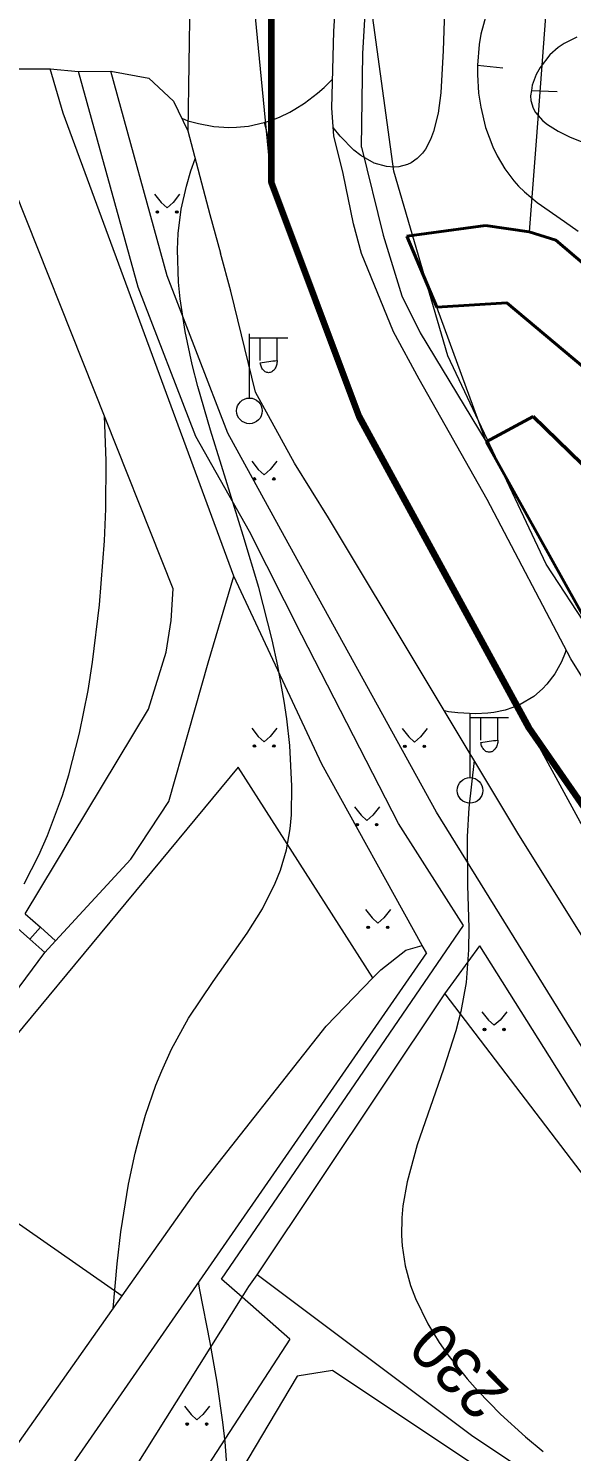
# Model space of a CAD drawing. Extents: x 1000 to 4000, y -5000 to -1000.
# Drawn here: x 1594 to 1636.4, y -4375.9 to -4264.8 of the extents above; entities that cross this region are included whole.
import ezdxf
from ezdxf.enums import TextEntityAlignment as Align

# ---------------------------------------------------------------- set-up
doc = ezdxf.new("R2010")
doc.units = 0
doc.header["$MEASUREMENT"] = 0
for name, color, linetype in [('границы команд_1', 10, 'CONTINUOUS'), ('СЛОЙ_11', 7, 'CONTINUOUS'), ('СЛОЙ_24', 7, 'CONTINUOUS'), ('СЛОЙ_25', 7, 'CONTINUOUS'), ('СЛОЙ_3', 7, 'CONTINUOUS'), ('СЛОЙ_37', 7, 'CONTINUOUS'), ('СЛОЙ_40', 7, 'CONTINUOUS'), ('СЛОЙ_41', 7, 'CONTINUOUS'), ('СЛОЙ_44', 7, 'CONTINUOUS'), ('СЛОЙ_50', 7, 'CONTINUOUS'), ('СЛОЙ_51', 7, 'CONTINUOUS'), ('СЛОЙ_52', 7, 'CONTINUOUS'), ('СЛОЙ_6', 7, 'CONTINUOUS')]:
    doc.layers.add(name, color=color, linetype=linetype)
doc.styles.add('STYLE-CHAR_FAST_FONT', font='CHAR_FAST_FONT.shx')

msp = doc.modelspace()

# ---------------------------------------------------------------- linework, layer by layer
at = {"layer": 'границы команд_1', "color": 6, "lineweight": 100}
msp.add_lwpolyline([(1232.11, -4386.01), (1363.2, -4532.87), (1381.72, -4552.5), (1403.93, -4569.93), (1443.73, -4590.95), (1468.13, -4601.74), (1562.69, -4618.1), (1653.41, -4634.07), (1688.72, -4638.31), (1704.49, -4638.31), (1722.79, -4634.02), (1760.92, -4607.28), (1770.05, -4590.33), (1775.59, -4571.42), (1777.87, -4554.14), (1774.94, -4530.66), (1770.7, -4517.78), (1633.08, -4319.39), (1619.81, -4295.08), (1612.96, -4276.82), (1612.96, -4259.86)], dxfattribs=at)
at = {"layer": 'СЛОЙ_11', "color": 253, "linetype": 'Continuous', "lineweight": 0}
msp.add_line((1629.74, -4297.07), (1625.87, -4286.54), dxfattribs=at)
for points in [[(1610.03, -4307.55), (1596.71, -4271.4), (1595.7, -4267.95)], [(1624.74, -4336.36), (1616.89, -4322.2), (1610.03, -4307.55)], [(1625.06, -4336.94), (1624.74, -4336.36)], [(1625.06, -4336.94), (1569.89, -4416.58)], [(1611.84, -4362.05), (1626.49, -4340.14)], [(1626.49, -4340.14), (1672.56, -4400.52)], [(1611.21, -4362.98), (1611.84, -4362.05)], [(1610.69, -4363.81), (1611.21, -4362.98)], [(1569.08, -4430.06), (1610.69, -4363.81)]]:
    msp.add_lwpolyline(points, dxfattribs=at)
at = {"layer": 'СЛОЙ_24', "color": 253, "linetype": 'Continuous', "lineweight": 0}
for p, q in [((1626.49, -4340.14), (1629.23, -4336.4)), ((1610.69, -4363.81), (1609.08, -4362.39)), ((1614.39, -4367.07), (1610.69, -4363.81))]:
    msp.add_line(p, q, dxfattribs=at)
for points in [[(1620.01, -4274.07), (1620.09, -4266.76), (1620.89, -4253.44)], [(1722, -4436.01), (1705.63, -4413.31), (1682.44, -4381.75), (1662.63, -4354.38), (1654.11, -4342.42), (1636.34, -4313.99), (1629.8, -4301.56), (1624.5, -4292.16), (1622.49, -4288.47), (1620.01, -4282.35), (1619.36, -4280.04), (1618.57, -4276.13), (1617.84, -4273.19), (1617.68, -4271.02), (1617.84, -4265), (1618.16, -4260.02), (1618.64, -4254.56)], [(1582.86, -4267.75), (1590.01, -4267.95), (1595.7, -4267.95)], [(1595.7, -4267.95), (1597.91, -4268.15)], [(1597.91, -4268.15), (1600.42, -4268.13)], [(1611.26, -4304.05), (1607.06, -4296.63), (1602.57, -4284.99), (1597.91, -4268.15)], [(1692.99, -4420.91), (1688.17, -4414.93), (1663.97, -4382.48), (1649.45, -4363.24), (1639.13, -4347.37), (1625.86, -4325.96), (1613.99, -4304.45), (1609.55, -4296.39), (1604.82, -4284.11), (1600.42, -4268.13)], [(1600.42, -4268.13), (1603.39, -4268.69), (1605.32, -4270.46), (1606.44, -4272.78)], [(1606.44, -4272.78), (1608.17, -4279.32), (1608.99, -4282.34)], [(1620.01, -4274.07), (1621.69, -4280.92), (1623.14, -4285.66), (1624.58, -4288.55), (1629.74, -4297.07)], [(1692.51, -4415.57), (1691.22, -4413.85), (1673.61, -4389.38), (1647.93, -4352.94), (1642.64, -4344.27), (1632.29, -4327.73), (1617.41, -4302.98), (1614.77, -4298.72), (1611.72, -4293.18), (1609.79, -4285.31), (1608.99, -4282.34)], [(1627.95, -4334.79), (1622.89, -4326.85), (1615.35, -4312.15), (1611.26, -4304.05)], [(1609.08, -4362.39), (1627.95, -4334.79)], [(1674.97, -4400.74), (1669.27, -4393.51), (1647.36, -4364.65), (1637.02, -4348.75), (1629.23, -4336.4)], [(1674.85, -4405.57), (1672.24, -4403.25), (1669.71, -4399.35), (1667.98, -4398.03), (1664.86, -4396.14), (1660.28, -4394.53), (1657.67, -4394.05), (1628.58, -4374.59), (1611.84, -4362.05)], [(1614.39, -4367.07), (1575.11, -4427.49)], [(1629.24, -4377.2), (1617.74, -4369.53), (1614.98, -4369.98), (1596.87, -4400.44)]]:
    msp.add_lwpolyline(points, dxfattribs=at)
at = {"layer": 'СЛОЙ_25', "color": 253, "linetype": 'Continuous', "lineweight": 0}
for points in [[(1593.74, -4333.88), (1594.93, -4334.93), (1596.11, -4335.99)], [(1595.28, -4336.92), (1594.1, -4335.87), (1592.91, -4334.81)], [(1594.93, -4334.93), (1594.1, -4335.87)], [(1596.11, -4335.99), (1595.28, -4336.92)]]:
    msp.add_lwpolyline(points, dxfattribs=at)
at = {"layer": 'СЛОЙ_3', "color": 253, "linetype": 'Continuous', "lineweight": 0}
for p, q in [((1611.25, -4293.64), (1611.25, -4288.64)), ((1611.25, -4291.64), (1611.25, -4288.64)), ((1611.25, -4288.95), (1614.25, -4288.95)), ((1612.08, -4290.72), (1612.08, -4288.95)), ((1613.42, -4290.72), (1613.42, -4288.95)), ((1628.47, -4323.26), (1628.47, -4318.26)), ((1628.47, -4321.26), (1628.47, -4318.26)), ((1628.47, -4318.57), (1631.47, -4318.57)), ((1629.3, -4320.34), (1629.3, -4318.57)), ((1630.64, -4320.34), (1630.64, -4318.57))]:
    msp.add_line(p, q, dxfattribs=at)
for points in [[(1613.42, -4290.72, -0.035191), (1613.4, -4290.9, -0.036545), (1613.37, -4291.08, -0.03934), (1613.3, -4291.24, -0.0437), (1613.22, -4291.38, -0.049642), (1613.12, -4291.5, -0.056748), (1613, -4291.59, -0.0637), (1612.88, -4291.64, -0.068204), (1612.75, -4291.66, -0.068204), (1612.62, -4291.64, -0.0637), (1612.49, -4291.59, -0.056748), (1612.37, -4291.5, -0.049642), (1612.27, -4291.38, -0.0437), (1612.19, -4291.24, -0.03934), (1612.13, -4291.08, -0.036545), (1612.09, -4290.9, -0.035191)], [(1630.64, -4320.34, -0.035191), (1630.63, -4320.52, -0.036545), (1630.59, -4320.7, -0.03934), (1630.53, -4320.86, -0.0437), (1630.44, -4321, -0.049642), (1630.34, -4321.12, -0.056748), (1630.22, -4321.21, -0.0637), (1630.1, -4321.26, -0.068204), (1629.97, -4321.28, -0.068204), (1629.84, -4321.26, -0.0637), (1629.71, -4321.21, -0.056748), (1629.59, -4321.12, -0.049642), (1629.49, -4321, -0.0437), (1629.41, -4320.86, -0.03934), (1629.35, -4320.7, -0.036545), (1629.31, -4320.52, -0.035191)]]:
    msp.add_lwpolyline(points, format="xyb", close=True, dxfattribs=at)
for centre in [(1611.25, -4294.64), (1628.47, -4324.26)]:
    msp.add_circle(centre, 1, dxfattribs=at)
at = {"layer": 'СЛОЙ_37', "color": 253, "linetype": 'Continuous', "lineweight": 0}
for points in [[(1593.74, -4333.88), (1603.37, -4317.91), (1604.74, -4313.46), (1605.14, -4311.01), (1605.3, -4308.52), (1592.96, -4277.51), (1591.7, -4274.98), (1589.81, -4272.94), (1587.6, -4273.46), (1585.65, -4275.71), (1584.53, -4279.64)], [(1596.11, -4335.99), (1601.98, -4329.62), (1604.95, -4325.13), (1608.03, -4314.3), (1610.03, -4307.55)], [(1620.89, -4338.88), (1621.5, -4338.25), (1623.45, -4336.72), (1624.74, -4336.36)], [(1552.29, -4356.59), (1557.68, -4361.47), (1563.56, -4364.87), (1568.7, -4365.92), (1572.31, -4365.92), (1574.16, -4365.27), (1584.35, -4351.62), (1595.28, -4336.92)], [(1601.32, -4363.7), (1607.06, -4355.57), (1617.23, -4342.65), (1620.89, -4338.88)], [(1569.77, -4412.39), (1581.19, -4393.5), (1592.49, -4376.21), (1601.32, -4363.7)]]:
    msp.add_lwpolyline(points, dxfattribs=at)
at = {"layer": 'СЛОЙ_40', "color": 253, "linetype": 'Continuous', "lineweight": 0}
for p, q in [((1610.37, -4322.45), (1585.37, -4352.61)), ((1620.89, -4338.88), (1610.37, -4322.45)), ((1585.37, -4352.61), (1601.32, -4363.7))]:
    msp.add_line(p, q, dxfattribs=at)
for points in [[(1696.59, -4199.57), (1692.9, -4202.84), (1689.46, -4204.38), (1685.13, -4205.1), (1681.87, -4205.19), (1675.1, -4204.44), (1671.79, -4206.34), (1666.42, -4208.99), (1656.39, -4207.27), (1648.25, -4203.41), (1644.8, -4208.94), (1642.35, -4215.27), (1642.58, -4220.9), (1640.62, -4226.8), (1639.76, -4231.84), (1637.74, -4239.76), (1635.58, -4247.54), (1633.65, -4273.24)], [(1633.65, -4273.24), (1633.09, -4280.68)]]:
    msp.add_lwpolyline(points, dxfattribs=at)
at = {"layer": 'СЛОЙ_41', "color": 253, "linetype": 'Continuous', "lineweight": 0}
for p, q in [((1603.85, -4277.73), (1604.36, -4278.38)), ((1604.36, -4278.38), (1604.82, -4278.79)), ((1605.29, -4278.38), (1604.82, -4278.79)), ((1605.8, -4277.73), (1605.29, -4278.38)), ((1611.43, -4298.56), (1611.94, -4299.22)), ((1613.38, -4298.56), (1612.87, -4299.22)), ((1611.94, -4299.22), (1612.4, -4299.62)), ((1612.87, -4299.22), (1612.4, -4299.62)), ((1611.43, -4319.4), (1611.94, -4320.05)), ((1613.38, -4319.4), (1612.87, -4320.05)), ((1623.17, -4319.44), (1623.68, -4320.09)), ((1625.12, -4319.44), (1624.61, -4320.09)), ((1611.94, -4320.05), (1612.4, -4320.46)), ((1612.87, -4320.05), (1612.4, -4320.46)), ((1623.68, -4320.09), (1624.14, -4320.5)), ((1624.61, -4320.09), (1624.14, -4320.5)), ((1619.45, -4325.54), (1619.96, -4326.19)), ((1619.96, -4326.19), (1620.42, -4326.6)), ((1620.89, -4326.19), (1620.42, -4326.6)), ((1621.4, -4325.54), (1620.89, -4326.19)), ((1620.31, -4333.56), (1620.82, -4334.21)), ((1620.82, -4334.21), (1621.28, -4334.62)), ((1621.75, -4334.21), (1621.28, -4334.62)), ((1622.26, -4333.56), (1621.75, -4334.21)), ((1629.39, -4341.53), (1629.9, -4342.18)), ((1631.34, -4341.53), (1630.83, -4342.18)), ((1629.9, -4342.18), (1630.36, -4342.59)), ((1630.83, -4342.18), (1630.36, -4342.59)), ((1606.18, -4372.32), (1606.69, -4372.97)), ((1606.69, -4372.97), (1607.15, -4373.38)), ((1607.62, -4372.97), (1607.15, -4373.38)), ((1608.13, -4372.32), (1607.62, -4372.97))]:
    msp.add_line(p, q, dxfattribs=at)
for centre in [(1604.06, -4279.12), (1605.58, -4279.12), (1611.64, -4299.95), (1613.16, -4299.95), (1611.64, -4320.79), (1613.16, -4320.79), (1623.38, -4320.82), (1624.9, -4320.82), (1619.66, -4326.93), (1621.18, -4326.93), (1620.52, -4334.94), (1622.04, -4334.94), (1629.6, -4342.92), (1631.12, -4342.92), (1606.39, -4373.71), (1607.91, -4373.71)]:
    msp.add_circle(centre, 0.0976, dxfattribs=at)
for points in [[(1603.97, -4279.14), (1603.96, -4279.12), (1603.97, -4279.1)], [(1603.98, -4279.17), (1603.97, -4279.08), (1603.98, -4279.07)], [(1603.97, -4279.16), (1603.97, -4279.1), (1603.97, -4279.08)], [(1603.97, -4279.16), (1603.97, -4279.08), (1603.98, -4279.17)], [(1603.97, -4279.14), (1603.97, -4279.1), (1603.97, -4279.16)], [(1603.99, -4279.19), (1603.98, -4279.07), (1603.99, -4279.05)], [(1603.98, -4279.17), (1603.98, -4279.07), (1603.99, -4279.19)], [(1604.01, -4279.2), (1603.99, -4279.05), (1604.01, -4279.04)], [(1603.99, -4279.19), (1603.99, -4279.05), (1604.01, -4279.2)], [(1604.02, -4279.21), (1604.01, -4279.04), (1604.02, -4279.03)], [(1604.01, -4279.2), (1604.01, -4279.04), (1604.02, -4279.21)], [(1604.04, -4279.22), (1604.02, -4279.03), (1604.04, -4279.02)], [(1604.02, -4279.21), (1604.02, -4279.03), (1604.04, -4279.22)], [(1604.04, -4279.22), (1604.04, -4279.02), (1604.06, -4279.22)], [(1604.06, -4279.22), (1604.04, -4279.02), (1604.06, -4279.02)], [(1605.49, -4279.14), (1605.48, -4279.12), (1605.49, -4279.1)], [(1605.5, -4279.17), (1605.49, -4279.08), (1605.5, -4279.07)], [(1605.49, -4279.16), (1605.49, -4279.1), (1605.49, -4279.08)], [(1605.49, -4279.16), (1605.49, -4279.08), (1605.5, -4279.17)], [(1605.49, -4279.14), (1605.49, -4279.1), (1605.49, -4279.16)], [(1605.51, -4279.19), (1605.5, -4279.07), (1605.51, -4279.05)], [(1605.5, -4279.17), (1605.5, -4279.07), (1605.51, -4279.19)], [(1605.53, -4279.2), (1605.51, -4279.05), (1605.53, -4279.04)], [(1605.51, -4279.19), (1605.51, -4279.05), (1605.53, -4279.2)], [(1605.55, -4279.21), (1605.53, -4279.04), (1605.55, -4279.03)], [(1605.53, -4279.2), (1605.53, -4279.04), (1605.55, -4279.21)], [(1605.56, -4279.22), (1605.55, -4279.03), (1605.56, -4279.02)], [(1605.55, -4279.21), (1605.55, -4279.03), (1605.56, -4279.22)], [(1605.56, -4279.22), (1605.56, -4279.02), (1605.58, -4279.22)], [(1605.58, -4279.22), (1605.56, -4279.02), (1605.58, -4279.02)], [(1611.55, -4299.99), (1611.54, -4299.93), (1611.55, -4299.92)], [(1611.56, -4300.01), (1611.55, -4299.92), (1611.56, -4299.9)], [(1611.55, -4299.99), (1611.55, -4299.92), (1611.56, -4300.01)], [(1611.57, -4300.02), (1611.56, -4299.9), (1611.57, -4299.88)], [(1611.56, -4300.01), (1611.56, -4299.9), (1611.57, -4300.02)], [(1611.59, -4300.03), (1611.57, -4299.88), (1611.59, -4299.87)], [(1611.57, -4300.02), (1611.57, -4299.88), (1611.59, -4300.03)], [(1611.6, -4300.04), (1611.59, -4299.87), (1611.6, -4299.86)], [(1611.59, -4300.03), (1611.59, -4299.87), (1611.6, -4300.04)], [(1611.6, -4300.04), (1611.6, -4299.86), (1611.62, -4300.05)], [(1611.62, -4300.05), (1611.6, -4299.86), (1611.62, -4299.86)], [(1611.62, -4300.05), (1611.62, -4299.86), (1611.64, -4300.05)], [(1611.64, -4300.05), (1611.62, -4299.86), (1611.64, -4299.86)], [(1613.07, -4299.99), (1613.06, -4299.93), (1613.07, -4299.92)], [(1613.08, -4300.01), (1613.07, -4299.92), (1613.08, -4299.9)], [(1613.07, -4299.99), (1613.07, -4299.92), (1613.08, -4300.01)], [(1613.09, -4300.02), (1613.08, -4299.9), (1613.09, -4299.88)], [(1613.08, -4300.01), (1613.08, -4299.9), (1613.09, -4300.02)], [(1613.11, -4300.03), (1613.09, -4299.88), (1613.11, -4299.87)], [(1613.09, -4300.02), (1613.09, -4299.88), (1613.11, -4300.03)], [(1613.12, -4300.04), (1613.11, -4299.87), (1613.12, -4299.86)], [(1613.11, -4300.03), (1613.11, -4299.87), (1613.12, -4300.04)], [(1613.12, -4300.04), (1613.12, -4299.86), (1613.14, -4300.05)], [(1613.14, -4300.05), (1613.12, -4299.86), (1613.14, -4299.86)], [(1613.14, -4300.05), (1613.14, -4299.86), (1613.16, -4300.05)], [(1613.16, -4300.05), (1613.14, -4299.86), (1613.16, -4299.86)], [(1611.54, -4299.97), (1611.54, -4299.95), (1611.54, -4299.93)], [(1611.54, -4299.97), (1611.54, -4299.93), (1611.55, -4299.99)], [(1613.06, -4299.97), (1613.06, -4299.95), (1613.06, -4299.93)], [(1613.06, -4299.97), (1613.06, -4299.93), (1613.07, -4299.99)], [(1611.55, -4320.82), (1611.54, -4320.77), (1611.55, -4320.75)], [(1611.54, -4320.81), (1611.54, -4320.79), (1611.54, -4320.77)], [(1611.54, -4320.81), (1611.54, -4320.77), (1611.55, -4320.82)], [(1611.56, -4320.84), (1611.55, -4320.75), (1611.56, -4320.73)], [(1611.55, -4320.82), (1611.55, -4320.75), (1611.56, -4320.84)], [(1611.57, -4320.85), (1611.56, -4320.73), (1611.57, -4320.72)], [(1611.56, -4320.84), (1611.56, -4320.73), (1611.57, -4320.85)], [(1611.59, -4320.87), (1611.57, -4320.72), (1611.59, -4320.7)], [(1611.57, -4320.85), (1611.57, -4320.72), (1611.59, -4320.87)], [(1611.59, -4320.87), (1611.59, -4320.7), (1611.6, -4320.88)], [(1611.6, -4320.88), (1611.59, -4320.7), (1611.6, -4320.7)], [(1611.62, -4320.88), (1611.6, -4320.7), (1611.62, -4320.69)], [(1611.6, -4320.88), (1611.6, -4320.7), (1611.62, -4320.88)], [(1611.62, -4320.88), (1611.62, -4320.69), (1611.64, -4320.88)], [(1611.64, -4320.88), (1611.62, -4320.69), (1611.64, -4320.69)], [(1613.07, -4320.82), (1613.06, -4320.77), (1613.07, -4320.75)], [(1613.06, -4320.81), (1613.06, -4320.79), (1613.06, -4320.77)], [(1613.06, -4320.81), (1613.06, -4320.77), (1613.07, -4320.82)], [(1613.08, -4320.84), (1613.07, -4320.75), (1613.08, -4320.73)], [(1613.07, -4320.82), (1613.07, -4320.75), (1613.08, -4320.84)], [(1613.09, -4320.85), (1613.08, -4320.73), (1613.09, -4320.72)], [(1613.08, -4320.84), (1613.08, -4320.73), (1613.09, -4320.85)], [(1613.11, -4320.87), (1613.09, -4320.72), (1613.11, -4320.7)], [(1613.09, -4320.85), (1613.09, -4320.72), (1613.11, -4320.87)], [(1613.11, -4320.87), (1613.11, -4320.7), (1613.12, -4320.88)], [(1613.12, -4320.88), (1613.11, -4320.7), (1613.12, -4320.7)], [(1613.14, -4320.88), (1613.12, -4320.7), (1613.14, -4320.69)], [(1613.12, -4320.88), (1613.12, -4320.7), (1613.14, -4320.88)], [(1613.14, -4320.88), (1613.14, -4320.69), (1613.16, -4320.88)], [(1613.16, -4320.88), (1613.14, -4320.69), (1613.16, -4320.69)], [(1623.3, -4320.88), (1623.29, -4320.79), (1623.3, -4320.77)], [(1623.29, -4320.86), (1623.29, -4320.81), (1623.29, -4320.79)], [(1623.29, -4320.86), (1623.29, -4320.79), (1623.3, -4320.88)], [(1623.29, -4320.84), (1623.29, -4320.82), (1623.29, -4320.81)], [(1623.29, -4320.84), (1623.29, -4320.81), (1623.29, -4320.86)], [(1623.31, -4320.89), (1623.3, -4320.77), (1623.31, -4320.76)], [(1623.3, -4320.88), (1623.3, -4320.77), (1623.31, -4320.89)], [(1623.33, -4320.91), (1623.31, -4320.76), (1623.33, -4320.74)], [(1623.31, -4320.89), (1623.31, -4320.76), (1623.33, -4320.91)], [(1623.35, -4320.92), (1623.33, -4320.74), (1623.35, -4320.73)], [(1623.33, -4320.91), (1623.33, -4320.74), (1623.35, -4320.92)], [(1623.35, -4320.92), (1623.35, -4320.73), (1623.36, -4320.92)], [(1623.36, -4320.92), (1623.35, -4320.73), (1623.36, -4320.73)], [(1623.36, -4320.92), (1623.36, -4320.73), (1623.38, -4320.92)], [(1623.38, -4320.92), (1623.36, -4320.73), (1623.38, -4320.73)], [(1624.82, -4320.88), (1624.81, -4320.79), (1624.82, -4320.77)], [(1624.81, -4320.86), (1624.81, -4320.81), (1624.81, -4320.79)], [(1624.81, -4320.86), (1624.81, -4320.79), (1624.82, -4320.88)], [(1624.81, -4320.84), (1624.81, -4320.82), (1624.81, -4320.81)], [(1624.81, -4320.84), (1624.81, -4320.81), (1624.81, -4320.86)], [(1624.84, -4320.89), (1624.82, -4320.77), (1624.84, -4320.76)], [(1624.82, -4320.88), (1624.82, -4320.77), (1624.84, -4320.89)], [(1624.85, -4320.91), (1624.84, -4320.76), (1624.85, -4320.74)], [(1624.84, -4320.89), (1624.84, -4320.76), (1624.85, -4320.91)], [(1624.87, -4320.92), (1624.85, -4320.74), (1624.87, -4320.73)], [(1624.85, -4320.91), (1624.85, -4320.74), (1624.87, -4320.92)], [(1624.87, -4320.92), (1624.87, -4320.73), (1624.89, -4320.92)], [(1624.89, -4320.92), (1624.87, -4320.73), (1624.89, -4320.73)], [(1624.89, -4320.92), (1624.89, -4320.73), (1624.9, -4320.92)], [(1624.9, -4320.92), (1624.89, -4320.73), (1624.9, -4320.73)], [(1619.57, -4326.95), (1619.56, -4326.93), (1619.57, -4326.91)], [(1619.58, -4326.98), (1619.57, -4326.89), (1619.58, -4326.87)], [(1619.57, -4326.97), (1619.57, -4326.91), (1619.57, -4326.89)], [(1619.57, -4326.97), (1619.57, -4326.89), (1619.58, -4326.98)], [(1619.57, -4326.95), (1619.57, -4326.91), (1619.57, -4326.97)], [(1619.59, -4327), (1619.58, -4326.87), (1619.59, -4326.86)], [(1619.58, -4326.98), (1619.58, -4326.87), (1619.59, -4327)], [(1619.61, -4327.01), (1619.59, -4326.86), (1619.61, -4326.85)], [(1619.59, -4327), (1619.59, -4326.86), (1619.61, -4327.01)], [(1619.63, -4327.02), (1619.61, -4326.85), (1619.63, -4326.84)], [(1619.61, -4327.01), (1619.61, -4326.85), (1619.63, -4327.02)], [(1619.64, -4327.02), (1619.63, -4326.84), (1619.64, -4326.83)], [(1619.63, -4327.02), (1619.63, -4326.84), (1619.64, -4327.02)], [(1619.64, -4327.02), (1619.64, -4326.83), (1619.66, -4327.03)], [(1619.66, -4327.03), (1619.64, -4326.83), (1619.66, -4326.83)], [(1621.1, -4326.98), (1621.09, -4326.89), (1621.1, -4326.87)], [(1621.09, -4326.97), (1621.09, -4326.91), (1621.09, -4326.89)], [(1621.09, -4326.97), (1621.09, -4326.89), (1621.1, -4326.98)], [(1621.09, -4326.95), (1621.09, -4326.93), (1621.09, -4326.91)], [(1621.09, -4326.95), (1621.09, -4326.91), (1621.09, -4326.97)], [(1621.11, -4327), (1621.1, -4326.87), (1621.11, -4326.86)], [(1621.1, -4326.98), (1621.1, -4326.87), (1621.11, -4327)], [(1621.13, -4327.01), (1621.11, -4326.86), (1621.13, -4326.85)], [(1621.11, -4327), (1621.11, -4326.86), (1621.13, -4327.01)], [(1621.15, -4327.02), (1621.13, -4326.85), (1621.15, -4326.84)], [(1621.13, -4327.01), (1621.13, -4326.85), (1621.15, -4327.02)], [(1621.16, -4327.02), (1621.15, -4326.84), (1621.16, -4326.83)], [(1621.15, -4327.02), (1621.15, -4326.84), (1621.16, -4327.02)], [(1621.16, -4327.02), (1621.16, -4326.83), (1621.18, -4327.03)], [(1621.18, -4327.03), (1621.16, -4326.83), (1621.18, -4326.83)], [(1620.43, -4334.98), (1620.42, -4334.92), (1620.43, -4334.91)], [(1620.42, -4334.96), (1620.42, -4334.94), (1620.42, -4334.92)], [(1620.42, -4334.96), (1620.42, -4334.92), (1620.43, -4334.98)], [(1620.44, -4335), (1620.43, -4334.91), (1620.44, -4334.89)], [(1620.43, -4334.98), (1620.43, -4334.91), (1620.44, -4335)], [(1620.45, -4335.01), (1620.44, -4334.89), (1620.45, -4334.87)], [(1620.44, -4335), (1620.44, -4334.89), (1620.45, -4335.01)], [(1620.47, -4335.03), (1620.45, -4334.87), (1620.47, -4334.86)], [(1620.45, -4335.01), (1620.45, -4334.87), (1620.47, -4335.03)], [(1620.48, -4335.03), (1620.47, -4334.86), (1620.48, -4334.85)], [(1620.47, -4335.03), (1620.47, -4334.86), (1620.48, -4335.03)], [(1620.48, -4335.03), (1620.48, -4334.85), (1620.5, -4335.04)], [(1620.5, -4335.04), (1620.48, -4334.85), (1620.5, -4334.85)], [(1620.5, -4335.04), (1620.5, -4334.85), (1620.52, -4335.04)], [(1620.52, -4335.04), (1620.5, -4334.85), (1620.52, -4334.85)], [(1621.95, -4334.98), (1621.94, -4334.92), (1621.95, -4334.91)], [(1621.94, -4334.96), (1621.94, -4334.94), (1621.94, -4334.92)], [(1621.94, -4334.96), (1621.94, -4334.92), (1621.95, -4334.98)], [(1621.96, -4335), (1621.95, -4334.91), (1621.96, -4334.89)], [(1621.95, -4334.98), (1621.95, -4334.91), (1621.96, -4335)], [(1621.97, -4335.01), (1621.96, -4334.89), (1621.97, -4334.87)], [(1621.96, -4335), (1621.96, -4334.89), (1621.97, -4335.01)], [(1621.99, -4335.03), (1621.97, -4334.87), (1621.99, -4334.86)], [(1621.97, -4335.01), (1621.97, -4334.87), (1621.99, -4335.03)], [(1622, -4335.03), (1621.99, -4334.86), (1622, -4334.85)], [(1621.99, -4335.03), (1621.99, -4334.86), (1622, -4335.03)], [(1622, -4335.03), (1622, -4334.85), (1622.02, -4335.04)], [(1622.02, -4335.04), (1622, -4334.85), (1622.02, -4334.85)], [(1622.02, -4335.04), (1622.02, -4334.85), (1622.04, -4335.04)], [(1622.04, -4335.04), (1622.02, -4334.85), (1622.04, -4334.85)], [(1629.51, -4342.94), (1629.5, -4342.92), (1629.51, -4342.9)], [(1629.52, -4342.98), (1629.51, -4342.88), (1629.52, -4342.87)], [(1629.51, -4342.96), (1629.51, -4342.9), (1629.51, -4342.88)], [(1629.51, -4342.96), (1629.51, -4342.88), (1629.52, -4342.98)], [(1629.51, -4342.94), (1629.51, -4342.9), (1629.51, -4342.96)], [(1629.53, -4342.99), (1629.52, -4342.87), (1629.53, -4342.85)], [(1629.52, -4342.98), (1629.52, -4342.87), (1629.53, -4342.99)], [(1629.55, -4343), (1629.53, -4342.85), (1629.55, -4342.84)], [(1629.53, -4342.99), (1629.53, -4342.85), (1629.55, -4343)], [(1629.56, -4343.01), (1629.55, -4342.84), (1629.56, -4342.83)], [(1629.55, -4343), (1629.55, -4342.84), (1629.56, -4343.01)], [(1629.56, -4343.01), (1629.56, -4342.83), (1629.58, -4343.02)], [(1629.58, -4343.02), (1629.56, -4342.83), (1629.58, -4342.83)], [(1629.6, -4343.02), (1629.58, -4342.83), (1629.6, -4342.82)], [(1629.58, -4343.02), (1629.58, -4342.83), (1629.6, -4343.02)], [(1631.03, -4342.94), (1631.02, -4342.92), (1631.03, -4342.9)], [(1631.04, -4342.98), (1631.03, -4342.88), (1631.04, -4342.87)], [(1631.03, -4342.96), (1631.03, -4342.9), (1631.03, -4342.88)], [(1631.03, -4342.96), (1631.03, -4342.88), (1631.04, -4342.98)], [(1631.03, -4342.94), (1631.03, -4342.9), (1631.03, -4342.96)], [(1631.05, -4342.99), (1631.04, -4342.87), (1631.05, -4342.85)], [(1631.04, -4342.98), (1631.04, -4342.87), (1631.05, -4342.99)], [(1631.07, -4343), (1631.05, -4342.85), (1631.07, -4342.84)], [(1631.05, -4342.99), (1631.05, -4342.85), (1631.07, -4343)], [(1631.09, -4343.01), (1631.07, -4342.84), (1631.09, -4342.83)], [(1631.07, -4343), (1631.07, -4342.84), (1631.09, -4343.01)], [(1631.09, -4343.01), (1631.09, -4342.83), (1631.1, -4343.02)], [(1631.1, -4343.02), (1631.09, -4342.83), (1631.1, -4342.83)], [(1631.12, -4343.02), (1631.1, -4342.83), (1631.12, -4342.82)], [(1631.1, -4343.02), (1631.1, -4342.83), (1631.12, -4343.02)], [(1606.3, -4373.73), (1606.29, -4373.71), (1606.3, -4373.69)], [(1606.31, -4373.76), (1606.3, -4373.67), (1606.31, -4373.65)], [(1606.3, -4373.74), (1606.3, -4373.69), (1606.3, -4373.67)], [(1606.3, -4373.74), (1606.3, -4373.67), (1606.31, -4373.76)], [(1606.3, -4373.73), (1606.3, -4373.69), (1606.3, -4373.74)], [(1606.32, -4373.78), (1606.31, -4373.65), (1606.32, -4373.64)], [(1606.31, -4373.76), (1606.31, -4373.65), (1606.32, -4373.78)], [(1606.34, -4373.79), (1606.32, -4373.64), (1606.34, -4373.63)], [(1606.32, -4373.78), (1606.32, -4373.64), (1606.34, -4373.79)], [(1606.36, -4373.8), (1606.34, -4373.63), (1606.36, -4373.62)], [(1606.34, -4373.79), (1606.34, -4373.63), (1606.36, -4373.8)], [(1606.37, -4373.8), (1606.36, -4373.62), (1606.37, -4373.61)], [(1606.36, -4373.8), (1606.36, -4373.62), (1606.37, -4373.8)], [(1606.37, -4373.8), (1606.37, -4373.61), (1606.39, -4373.8)], [(1606.39, -4373.8), (1606.37, -4373.61), (1606.39, -4373.61)], [(1607.83, -4373.76), (1607.82, -4373.67), (1607.83, -4373.65)], [(1607.82, -4373.74), (1607.82, -4373.69), (1607.82, -4373.67)], [(1607.82, -4373.74), (1607.82, -4373.67), (1607.83, -4373.76)], [(1607.82, -4373.73), (1607.82, -4373.71), (1607.82, -4373.69)], [(1607.82, -4373.73), (1607.82, -4373.69), (1607.82, -4373.74)], [(1607.84, -4373.78), (1607.83, -4373.65), (1607.84, -4373.64)], [(1607.83, -4373.76), (1607.83, -4373.65), (1607.84, -4373.78)], [(1607.86, -4373.79), (1607.84, -4373.64), (1607.86, -4373.63)], [(1607.84, -4373.78), (1607.84, -4373.64), (1607.86, -4373.79)], [(1607.88, -4373.8), (1607.86, -4373.63), (1607.88, -4373.62)], [(1607.86, -4373.79), (1607.86, -4373.63), (1607.88, -4373.8)], [(1607.89, -4373.8), (1607.88, -4373.62), (1607.89, -4373.61)], [(1607.88, -4373.8), (1607.88, -4373.62), (1607.89, -4373.8)], [(1607.89, -4373.8), (1607.89, -4373.61), (1607.91, -4373.8)], [(1607.91, -4373.8), (1607.89, -4373.61), (1607.91, -4373.61)]]:
    msp.add_solid(points, dxfattribs=at)
at = {"layer": 'СЛОЙ_41', "color": 253, "linetype": 'Continuous', "lineweight": 0, "extrusion": (0, 0, -1)}
for points in [[(-1604.06, -4279.22), (-1604.06, -4279.02), (-1604.08, -4279.22)], [(-1604.08, -4279.22), (-1604.06, -4279.02), (-1604.08, -4279.02)], [(-1604.08, -4279.22), (-1604.08, -4279.02), (-1604.1, -4279.21)], [(-1604.1, -4279.21), (-1604.08, -4279.02), (-1604.1, -4279.03)], [(-1604.1, -4279.21), (-1604.1, -4279.03), (-1604.12, -4279.2)], [(-1604.12, -4279.2), (-1604.1, -4279.03), (-1604.12, -4279.04)], [(-1604.12, -4279.2), (-1604.12, -4279.04), (-1604.13, -4279.19)], [(-1604.13, -4279.19), (-1604.12, -4279.04), (-1604.13, -4279.05)], [(-1604.13, -4279.19), (-1604.13, -4279.05), (-1604.14, -4279.17)], [(-1604.14, -4279.17), (-1604.13, -4279.05), (-1604.14, -4279.07)], [(-1604.14, -4279.17), (-1604.14, -4279.07), (-1604.15, -4279.16)], [(-1604.15, -4279.16), (-1604.14, -4279.07), (-1604.15, -4279.08)], [(-1604.15, -4279.16), (-1604.15, -4279.08), (-1604.16, -4279.14)], [(-1604.16, -4279.14), (-1604.15, -4279.08), (-1604.16, -4279.1)], [(-1604.16, -4279.14), (-1604.16, -4279.1), (-1604.16, -4279.12)], [(-1605.58, -4279.22), (-1605.58, -4279.02), (-1605.6, -4279.22)], [(-1605.6, -4279.22), (-1605.58, -4279.02), (-1605.6, -4279.02)], [(-1605.6, -4279.22), (-1605.6, -4279.02), (-1605.62, -4279.21)], [(-1605.62, -4279.21), (-1605.6, -4279.02), (-1605.62, -4279.03)], [(-1605.62, -4279.21), (-1605.62, -4279.03), (-1605.64, -4279.2)], [(-1605.64, -4279.2), (-1605.62, -4279.03), (-1605.64, -4279.04)], [(-1605.64, -4279.2), (-1605.64, -4279.04), (-1605.65, -4279.19)], [(-1605.65, -4279.19), (-1605.64, -4279.04), (-1605.65, -4279.05)], [(-1605.65, -4279.19), (-1605.65, -4279.05), (-1605.66, -4279.17)], [(-1605.66, -4279.17), (-1605.65, -4279.05), (-1605.66, -4279.07)], [(-1605.66, -4279.17), (-1605.66, -4279.07), (-1605.67, -4279.16)], [(-1605.67, -4279.16), (-1605.66, -4279.07), (-1605.67, -4279.08)], [(-1605.67, -4279.16), (-1605.67, -4279.08), (-1605.68, -4279.14)], [(-1605.68, -4279.14), (-1605.67, -4279.08), (-1605.68, -4279.1)], [(-1605.68, -4279.14), (-1605.68, -4279.1), (-1605.68, -4279.12)], [(-1611.64, -4300.05), (-1611.64, -4299.86), (-1611.66, -4300.05)], [(-1611.66, -4300.05), (-1611.64, -4299.86), (-1611.66, -4299.86)], [(-1611.66, -4300.05), (-1611.66, -4299.86), (-1611.68, -4300.04)], [(-1611.68, -4300.04), (-1611.66, -4299.86), (-1611.68, -4299.86)], [(-1611.68, -4300.04), (-1611.68, -4299.86), (-1611.69, -4300.03)], [(-1611.69, -4300.03), (-1611.68, -4299.86), (-1611.69, -4299.87)], [(-1611.69, -4300.03), (-1611.69, -4299.87), (-1611.71, -4300.02)], [(-1611.71, -4300.02), (-1611.69, -4299.87), (-1611.71, -4299.88)], [(-1611.71, -4300.02), (-1611.71, -4299.88), (-1611.72, -4300.01)], [(-1611.72, -4300.01), (-1611.71, -4299.88), (-1611.72, -4299.9)], [(-1611.72, -4300.01), (-1611.72, -4299.9), (-1611.73, -4299.99)], [(-1611.73, -4299.99), (-1611.72, -4299.9), (-1611.73, -4299.92)], [(-1611.73, -4299.99), (-1611.73, -4299.92), (-1611.74, -4299.97)], [(-1611.74, -4299.97), (-1611.73, -4299.92), (-1611.74, -4299.93)], [(-1613.16, -4300.05), (-1613.16, -4299.86), (-1613.18, -4300.05)], [(-1613.18, -4300.05), (-1613.16, -4299.86), (-1613.18, -4299.86)], [(-1613.18, -4300.05), (-1613.18, -4299.86), (-1613.2, -4300.04)], [(-1613.2, -4300.04), (-1613.18, -4299.86), (-1613.2, -4299.86)], [(-1613.2, -4300.04), (-1613.2, -4299.86), (-1613.21, -4300.03)], [(-1613.21, -4300.03), (-1613.2, -4299.86), (-1613.21, -4299.87)], [(-1613.21, -4300.03), (-1613.21, -4299.87), (-1613.23, -4300.02)], [(-1613.23, -4300.02), (-1613.21, -4299.87), (-1613.23, -4299.88)], [(-1613.23, -4300.02), (-1613.23, -4299.88), (-1613.24, -4300.01)], [(-1613.24, -4300.01), (-1613.23, -4299.88), (-1613.24, -4299.9)], [(-1613.24, -4300.01), (-1613.24, -4299.9), (-1613.25, -4299.99)], [(-1613.25, -4299.99), (-1613.24, -4299.9), (-1613.25, -4299.92)], [(-1613.25, -4299.99), (-1613.25, -4299.92), (-1613.26, -4299.97)], [(-1613.26, -4299.97), (-1613.25, -4299.92), (-1613.26, -4299.93)], [(-1611.74, -4299.97), (-1611.74, -4299.93), (-1611.74, -4299.95)], [(-1613.26, -4299.97), (-1613.26, -4299.93), (-1613.26, -4299.95)], [(-1611.64, -4320.88), (-1611.64, -4320.69), (-1611.66, -4320.88)], [(-1611.66, -4320.88), (-1611.64, -4320.69), (-1611.66, -4320.69)], [(-1611.66, -4320.88), (-1611.66, -4320.69), (-1611.68, -4320.88)], [(-1611.68, -4320.88), (-1611.66, -4320.69), (-1611.68, -4320.7)], [(-1611.68, -4320.88), (-1611.68, -4320.7), (-1611.69, -4320.87)], [(-1611.69, -4320.87), (-1611.68, -4320.7), (-1611.69, -4320.7)], [(-1611.69, -4320.87), (-1611.69, -4320.7), (-1611.71, -4320.85)], [(-1611.71, -4320.85), (-1611.69, -4320.7), (-1611.71, -4320.72)], [(-1611.71, -4320.85), (-1611.71, -4320.72), (-1611.72, -4320.84)], [(-1611.72, -4320.84), (-1611.71, -4320.72), (-1611.72, -4320.73)], [(-1611.72, -4320.84), (-1611.72, -4320.73), (-1611.73, -4320.82)], [(-1611.73, -4320.82), (-1611.72, -4320.73), (-1611.73, -4320.75)], [(-1611.73, -4320.82), (-1611.73, -4320.75), (-1611.74, -4320.81)], [(-1611.74, -4320.81), (-1611.73, -4320.75), (-1611.74, -4320.77)], [(-1611.74, -4320.81), (-1611.74, -4320.77), (-1611.74, -4320.79)], [(-1613.16, -4320.88), (-1613.16, -4320.69), (-1613.18, -4320.88)], [(-1613.18, -4320.88), (-1613.16, -4320.69), (-1613.18, -4320.69)], [(-1613.18, -4320.88), (-1613.18, -4320.69), (-1613.2, -4320.88)], [(-1613.2, -4320.88), (-1613.18, -4320.69), (-1613.2, -4320.7)], [(-1613.2, -4320.88), (-1613.2, -4320.7), (-1613.21, -4320.87)], [(-1613.21, -4320.87), (-1613.2, -4320.7), (-1613.21, -4320.7)], [(-1613.21, -4320.87), (-1613.21, -4320.7), (-1613.23, -4320.85)], [(-1613.23, -4320.85), (-1613.21, -4320.7), (-1613.23, -4320.72)], [(-1613.23, -4320.85), (-1613.23, -4320.72), (-1613.24, -4320.84)], [(-1613.24, -4320.84), (-1613.23, -4320.72), (-1613.24, -4320.73)], [(-1613.24, -4320.84), (-1613.24, -4320.73), (-1613.25, -4320.82)], [(-1613.25, -4320.82), (-1613.24, -4320.73), (-1613.25, -4320.75)], [(-1613.25, -4320.82), (-1613.25, -4320.75), (-1613.26, -4320.81)], [(-1613.26, -4320.81), (-1613.25, -4320.75), (-1613.26, -4320.77)], [(-1613.26, -4320.81), (-1613.26, -4320.77), (-1613.26, -4320.79)], [(-1623.38, -4320.92), (-1623.38, -4320.73), (-1623.4, -4320.92)], [(-1623.4, -4320.92), (-1623.38, -4320.73), (-1623.4, -4320.73)], [(-1623.4, -4320.92), (-1623.4, -4320.73), (-1623.42, -4320.92)], [(-1623.42, -4320.92), (-1623.4, -4320.73), (-1623.42, -4320.73)], [(-1623.42, -4320.92), (-1623.42, -4320.73), (-1623.44, -4320.91)], [(-1623.44, -4320.91), (-1623.42, -4320.73), (-1623.44, -4320.74)], [(-1623.44, -4320.91), (-1623.44, -4320.74), (-1623.45, -4320.89)], [(-1623.45, -4320.89), (-1623.44, -4320.74), (-1623.45, -4320.76)], [(-1623.45, -4320.89), (-1623.45, -4320.76), (-1623.46, -4320.88)], [(-1623.46, -4320.88), (-1623.45, -4320.76), (-1623.46, -4320.77)], [(-1623.46, -4320.88), (-1623.46, -4320.77), (-1623.47, -4320.86)], [(-1623.47, -4320.86), (-1623.46, -4320.77), (-1623.47, -4320.79)], [(-1623.47, -4320.86), (-1623.47, -4320.79), (-1623.48, -4320.84)], [(-1623.48, -4320.84), (-1623.47, -4320.79), (-1623.48, -4320.81)], [(-1623.48, -4320.84), (-1623.48, -4320.81), (-1623.48, -4320.82)], [(-1624.9, -4320.92), (-1624.9, -4320.73), (-1624.92, -4320.92)], [(-1624.92, -4320.92), (-1624.9, -4320.73), (-1624.92, -4320.73)], [(-1624.92, -4320.92), (-1624.92, -4320.73), (-1624.94, -4320.92)], [(-1624.94, -4320.92), (-1624.92, -4320.73), (-1624.94, -4320.73)], [(-1624.94, -4320.92), (-1624.94, -4320.73), (-1624.96, -4320.91)], [(-1624.96, -4320.91), (-1624.94, -4320.73), (-1624.96, -4320.74)], [(-1624.96, -4320.91), (-1624.96, -4320.74), (-1624.97, -4320.89)], [(-1624.97, -4320.89), (-1624.96, -4320.74), (-1624.97, -4320.76)], [(-1624.97, -4320.89), (-1624.97, -4320.76), (-1624.99, -4320.88)], [(-1624.99, -4320.88), (-1624.97, -4320.76), (-1624.99, -4320.77)], [(-1624.99, -4320.88), (-1624.99, -4320.77), (-1624.99, -4320.86)], [(-1624.99, -4320.86), (-1624.99, -4320.77), (-1624.99, -4320.79)], [(-1624.99, -4320.86), (-1624.99, -4320.79), (-1625, -4320.84)], [(-1625, -4320.84), (-1624.99, -4320.79), (-1625, -4320.81)], [(-1625, -4320.84), (-1625, -4320.81), (-1625, -4320.82)], [(-1619.66, -4327.03), (-1619.66, -4326.83), (-1619.68, -4327.02)], [(-1619.68, -4327.02), (-1619.66, -4326.83), (-1619.68, -4326.83)], [(-1619.68, -4327.02), (-1619.68, -4326.83), (-1619.7, -4327.02)], [(-1619.7, -4327.02), (-1619.68, -4326.83), (-1619.7, -4326.84)], [(-1619.7, -4327.02), (-1619.7, -4326.84), (-1619.72, -4327.01)], [(-1619.72, -4327.01), (-1619.7, -4326.84), (-1619.72, -4326.85)], [(-1619.72, -4327.01), (-1619.72, -4326.85), (-1619.73, -4327)], [(-1619.73, -4327), (-1619.72, -4326.85), (-1619.73, -4326.86)], [(-1619.73, -4327), (-1619.73, -4326.86), (-1619.74, -4326.98)], [(-1619.74, -4326.98), (-1619.73, -4326.86), (-1619.74, -4326.87)], [(-1619.74, -4326.98), (-1619.74, -4326.87), (-1619.75, -4326.97)], [(-1619.75, -4326.97), (-1619.74, -4326.87), (-1619.75, -4326.89)], [(-1619.75, -4326.97), (-1619.75, -4326.89), (-1619.76, -4326.95)], [(-1619.76, -4326.95), (-1619.75, -4326.89), (-1619.76, -4326.91)], [(-1619.76, -4326.95), (-1619.76, -4326.91), (-1619.76, -4326.93)], [(-1621.18, -4327.03), (-1621.18, -4326.83), (-1621.2, -4327.02)], [(-1621.2, -4327.02), (-1621.18, -4326.83), (-1621.2, -4326.83)], [(-1621.2, -4327.02), (-1621.2, -4326.83), (-1621.22, -4327.02)], [(-1621.22, -4327.02), (-1621.2, -4326.83), (-1621.22, -4326.84)], [(-1621.22, -4327.02), (-1621.22, -4326.84), (-1621.24, -4327.01)], [(-1621.24, -4327.01), (-1621.22, -4326.84), (-1621.24, -4326.85)], [(-1621.24, -4327.01), (-1621.24, -4326.85), (-1621.25, -4327)], [(-1621.25, -4327), (-1621.24, -4326.85), (-1621.25, -4326.86)], [(-1621.25, -4327), (-1621.25, -4326.86), (-1621.26, -4326.98)], [(-1621.26, -4326.98), (-1621.25, -4326.86), (-1621.26, -4326.87)], [(-1621.26, -4326.98), (-1621.26, -4326.87), (-1621.27, -4326.97)], [(-1621.27, -4326.97), (-1621.26, -4326.87), (-1621.27, -4326.89)], [(-1621.27, -4326.97), (-1621.27, -4326.89), (-1621.28, -4326.95)], [(-1621.28, -4326.95), (-1621.27, -4326.89), (-1621.28, -4326.91)], [(-1621.28, -4326.95), (-1621.28, -4326.91), (-1621.28, -4326.93)], [(-1620.52, -4335.04), (-1620.52, -4334.85), (-1620.54, -4335.04)], [(-1620.54, -4335.04), (-1620.52, -4334.85), (-1620.54, -4334.85)], [(-1620.54, -4335.04), (-1620.54, -4334.85), (-1620.56, -4335.03)], [(-1620.56, -4335.03), (-1620.54, -4334.85), (-1620.56, -4334.85)], [(-1620.56, -4335.03), (-1620.56, -4334.85), (-1620.57, -4335.03)], [(-1620.57, -4335.03), (-1620.56, -4334.85), (-1620.57, -4334.86)], [(-1620.57, -4335.03), (-1620.57, -4334.86), (-1620.59, -4335.01)], [(-1620.59, -4335.01), (-1620.57, -4334.86), (-1620.59, -4334.87)], [(-1620.59, -4335.01), (-1620.59, -4334.87), (-1620.6, -4335)], [(-1620.6, -4335), (-1620.59, -4334.87), (-1620.6, -4334.89)], [(-1620.6, -4335), (-1620.6, -4334.89), (-1620.61, -4334.98)], [(-1620.61, -4334.98), (-1620.6, -4334.89), (-1620.61, -4334.91)], [(-1620.61, -4334.98), (-1620.61, -4334.91), (-1620.62, -4334.96)], [(-1620.62, -4334.96), (-1620.61, -4334.91), (-1620.62, -4334.92)], [(-1620.62, -4334.96), (-1620.62, -4334.92), (-1620.62, -4334.94)], [(-1622.04, -4335.04), (-1622.04, -4334.85), (-1622.06, -4335.04)], [(-1622.06, -4335.04), (-1622.04, -4334.85), (-1622.06, -4334.85)], [(-1622.06, -4335.04), (-1622.06, -4334.85), (-1622.08, -4335.03)], [(-1622.08, -4335.03), (-1622.06, -4334.85), (-1622.08, -4334.85)], [(-1622.08, -4335.03), (-1622.08, -4334.85), (-1622.09, -4335.03)], [(-1622.09, -4335.03), (-1622.08, -4334.85), (-1622.09, -4334.86)], [(-1622.09, -4335.03), (-1622.09, -4334.86), (-1622.11, -4335.01)], [(-1622.11, -4335.01), (-1622.09, -4334.86), (-1622.11, -4334.87)], [(-1622.11, -4335.01), (-1622.11, -4334.87), (-1622.12, -4335)], [(-1622.12, -4335), (-1622.11, -4334.87), (-1622.12, -4334.89)], [(-1622.12, -4335), (-1622.12, -4334.89), (-1622.13, -4334.98)], [(-1622.13, -4334.98), (-1622.12, -4334.89), (-1622.13, -4334.91)], [(-1622.13, -4334.98), (-1622.13, -4334.91), (-1622.14, -4334.96)], [(-1622.14, -4334.96), (-1622.13, -4334.91), (-1622.14, -4334.92)], [(-1622.14, -4334.96), (-1622.14, -4334.92), (-1622.14, -4334.94)], [(-1629.6, -4343.02), (-1629.6, -4342.82), (-1629.62, -4343.02)], [(-1629.62, -4343.02), (-1629.6, -4342.82), (-1629.62, -4342.83)], [(-1629.62, -4343.02), (-1629.62, -4342.83), (-1629.64, -4343.01)], [(-1629.64, -4343.01), (-1629.62, -4342.83), (-1629.64, -4342.83)], [(-1629.64, -4343.01), (-1629.64, -4342.83), (-1629.66, -4343)], [(-1629.66, -4343), (-1629.64, -4342.83), (-1629.66, -4342.84)], [(-1629.66, -4343), (-1629.66, -4342.84), (-1629.67, -4342.99)], [(-1629.67, -4342.99), (-1629.66, -4342.84), (-1629.67, -4342.85)], [(-1629.67, -4342.99), (-1629.67, -4342.85), (-1629.68, -4342.98)], [(-1629.68, -4342.98), (-1629.67, -4342.85), (-1629.68, -4342.87)], [(-1629.68, -4342.98), (-1629.68, -4342.87), (-1629.69, -4342.96)], [(-1629.69, -4342.96), (-1629.68, -4342.87), (-1629.69, -4342.88)], [(-1629.69, -4342.96), (-1629.69, -4342.88), (-1629.7, -4342.94)], [(-1629.7, -4342.94), (-1629.69, -4342.88), (-1629.7, -4342.9)], [(-1629.7, -4342.94), (-1629.7, -4342.9), (-1629.7, -4342.92)], [(-1631.12, -4343.02), (-1631.12, -4342.82), (-1631.14, -4343.02)], [(-1631.14, -4343.02), (-1631.12, -4342.82), (-1631.14, -4342.83)], [(-1631.14, -4343.02), (-1631.14, -4342.83), (-1631.16, -4343.01)], [(-1631.16, -4343.01), (-1631.14, -4342.83), (-1631.16, -4342.83)], [(-1631.16, -4343.01), (-1631.16, -4342.83), (-1631.18, -4343)], [(-1631.18, -4343), (-1631.16, -4342.83), (-1631.18, -4342.84)], [(-1631.18, -4343), (-1631.18, -4342.84), (-1631.19, -4342.99)], [(-1631.19, -4342.99), (-1631.18, -4342.84), (-1631.19, -4342.85)], [(-1631.19, -4342.99), (-1631.19, -4342.85), (-1631.2, -4342.98)], [(-1631.2, -4342.98), (-1631.19, -4342.85), (-1631.2, -4342.87)], [(-1631.2, -4342.98), (-1631.2, -4342.87), (-1631.21, -4342.96)], [(-1631.21, -4342.96), (-1631.2, -4342.87), (-1631.21, -4342.88)], [(-1631.21, -4342.96), (-1631.21, -4342.88), (-1631.22, -4342.94)], [(-1631.22, -4342.94), (-1631.21, -4342.88), (-1631.22, -4342.9)], [(-1631.22, -4342.94), (-1631.22, -4342.9), (-1631.22, -4342.92)], [(-1606.39, -4373.8), (-1606.39, -4373.61), (-1606.41, -4373.8)], [(-1606.41, -4373.8), (-1606.39, -4373.61), (-1606.41, -4373.61)], [(-1606.41, -4373.8), (-1606.41, -4373.61), (-1606.43, -4373.8)], [(-1606.43, -4373.8), (-1606.41, -4373.61), (-1606.43, -4373.62)], [(-1606.43, -4373.8), (-1606.43, -4373.62), (-1606.45, -4373.79)], [(-1606.45, -4373.79), (-1606.43, -4373.62), (-1606.45, -4373.63)], [(-1606.45, -4373.79), (-1606.45, -4373.63), (-1606.46, -4373.78)], [(-1606.46, -4373.78), (-1606.45, -4373.63), (-1606.46, -4373.64)], [(-1606.46, -4373.78), (-1606.46, -4373.64), (-1606.47, -4373.76)], [(-1606.47, -4373.76), (-1606.46, -4373.64), (-1606.47, -4373.65)], [(-1606.47, -4373.76), (-1606.47, -4373.65), (-1606.48, -4373.74)], [(-1606.48, -4373.74), (-1606.47, -4373.65), (-1606.48, -4373.67)], [(-1606.48, -4373.74), (-1606.48, -4373.67), (-1606.49, -4373.73)], [(-1606.49, -4373.73), (-1606.48, -4373.67), (-1606.49, -4373.69)], [(-1606.49, -4373.73), (-1606.49, -4373.69), (-1606.49, -4373.71)], [(-1607.91, -4373.8), (-1607.91, -4373.61), (-1607.93, -4373.8)], [(-1607.93, -4373.8), (-1607.91, -4373.61), (-1607.93, -4373.61)], [(-1607.93, -4373.8), (-1607.93, -4373.61), (-1607.95, -4373.8)], [(-1607.95, -4373.8), (-1607.93, -4373.61), (-1607.95, -4373.62)], [(-1607.95, -4373.8), (-1607.95, -4373.62), (-1607.97, -4373.79)], [(-1607.97, -4373.79), (-1607.95, -4373.62), (-1607.97, -4373.63)], [(-1607.97, -4373.79), (-1607.97, -4373.63), (-1607.98, -4373.78)], [(-1607.98, -4373.78), (-1607.97, -4373.63), (-1607.98, -4373.64)], [(-1607.98, -4373.78), (-1607.98, -4373.64), (-1607.99, -4373.76)], [(-1607.99, -4373.76), (-1607.98, -4373.64), (-1607.99, -4373.65)], [(-1607.99, -4373.76), (-1607.99, -4373.65), (-1608, -4373.74)], [(-1608, -4373.74), (-1607.99, -4373.65), (-1608, -4373.67)], [(-1608, -4373.74), (-1608, -4373.67), (-1608.01, -4373.73)], [(-1608.01, -4373.73), (-1608, -4373.67), (-1608.01, -4373.69)], [(-1608.01, -4373.73), (-1608.01, -4373.69), (-1608.01, -4373.71)]]:
    msp.add_solid(points, dxfattribs=at)
at = {"layer": 'СЛОЙ_44', "color": 253, "linetype": 'Continuous', "lineweight": 0}
msp.add_lwpolyline([(1745.62, -4627.82), (1760.89, -4613.92), (1774.5, -4593.84), (1780.83, -4577.57), (1784.64, -4554.38), (1783.45, -4535.57), (1780.16, -4522), (1773.82, -4506.87), (1762.45, -4489.74), (1686.44, -4381.26), (1641.24, -4317.02), (1634.41, -4306.61), (1626.73, -4290.34), (1622.52, -4275.94), (1620.18, -4258.82)], dxfattribs=at)
at = {"layer": 'СЛОЙ_50', "color": 253, "linetype": 'Continuous', "lineweight": 0}
for p, q in [((1629.05, -4267.66), (1631.03, -4267.88)), ((1612.4, -4272.15), (1612.9, -4274.08)), ((1632.1, -4317.68), (1633.1, -4319.41))]:
    msp.add_line(p, q, dxfattribs=at)
for points in [[(1626.69, -4257.2), (1626.37, -4266.53), (1626.19, -4269.83), (1625.98, -4271.4), (1625.63, -4272.83), (1625.39, -4273.47), (1624.99, -4274.22), (1624.75, -4274.54), (1624.34, -4274.96), (1623.87, -4275.28), (1623.6, -4275.41), (1622.92, -4275.59), (1622.55, -4275.62), (1621.95, -4275.58), (1620.98, -4275.3), (1619.95, -4274.72), (1619.41, -4274.3), (1618.32, -4273.2), (1617.79, -4272.53)], [(1629.72, -4263.74), (1629.31, -4265.25), (1629.18, -4266.04), (1629.05, -4267.66), (1629.04, -4268.38), (1629.14, -4269.85), (1629.31, -4270.93), (1629.69, -4272.52), (1630.26, -4274.03), (1630.6, -4274.75), (1631.19, -4275.76), (1631.88, -4276.68), (1632.26, -4277.1), (1632.72, -4277.55), (1633.72, -4278.37), (1635.85, -4279.86), (1636.9, -4280.62)], [(1636.82, -4265.47), (1635.82, -4265.97), (1635.35, -4266.28), (1634.69, -4266.86), (1633.94, -4267.84), (1633.64, -4268.39), (1633.32, -4269.22), (1633.26, -4269.64), (1633.2, -4270.05), (1633.22, -4270.43), (1633.39, -4271.02), (1633.59, -4271.37), (1634.16, -4272.01), (1634.52, -4272.3), (1635.35, -4272.82), (1636.29, -4273.29), (1638.31, -4274.09)], [(1605.97, -4271.81), (1606.45, -4272), (1607.26, -4272.22), (1608.47, -4272.45), (1609.65, -4272.53), (1610.24, -4272.51), (1611.17, -4272.42), (1612.4, -4272.15), (1613, -4271.95), (1613.6, -4271.71), (1614.39, -4271.33), (1614.78, -4271.11), (1615.55, -4270.62), (1616.57, -4269.85), (1617.07, -4269.41), (1617.74, -4268.75)], [(1633.26, -4269.64), (1635.26, -4269.72)], [(1600.62, -4364.7), (1600.92, -4361.21), (1601.22, -4358.7), (1601.82, -4354.98), (1602.33, -4352.56), (1602.63, -4351.36), (1603.14, -4349.59), (1603.94, -4347.27), (1604.4, -4346.14), (1605.17, -4344.46), (1606.5, -4342.02), (1608.41, -4339.17), (1611.06, -4335.41), (1612.26, -4333.49), (1613.27, -4331.5), (1613.68, -4330.48), (1614.15, -4328.89), (1614.43, -4327.27), (1614.52, -4326.16), (1614.56, -4323.92), (1614.39, -4320.76), (1614.16, -4318.67), (1613.97, -4317.29), (1613.47, -4314.54), (1613.02, -4312.5), (1611.97, -4308.43), (1610.77, -4304.36), (1609.06, -4298.9), (1608.21, -4296.14), (1607.23, -4292.74), (1606.79, -4291.03), (1606.23, -4288.46), (1605.83, -4285.89), (1605.7, -4284.6), (1605.63, -4282.06), (1605.69, -4280.79), (1605.93, -4278.91), (1606.33, -4277.1), (1606.68, -4275.91), (1607.02, -4274.98)], [(1593.66, -4331.54), (1594.81, -4329.31), (1595.49, -4327.78), (1596.66, -4324.65), (1597.15, -4323.04), (1597.99, -4319.78), (1598.65, -4316.46), (1599.01, -4314.24), (1599.55, -4309.77), (1599.94, -4304.78), (1600.05, -4302.28), (1600.07, -4298.53), (1599.93, -4295.02)], [(1635.96, -4313.29), (1635.89, -4313.52), (1635.6, -4314.22), (1635.08, -4315.16), (1634.47, -4315.98), (1634.13, -4316.34), (1633.44, -4316.94), (1632.39, -4317.56), (1631.81, -4317.8), (1631.2, -4317.99), (1630.33, -4318.17), (1629.87, -4318.23), (1628.9, -4318.28), (1627.52, -4318.21), (1626.78, -4318.12), (1626.47, -4318.05)], [(1628.8, -4321.92), (1628.37, -4325.61), (1628.24, -4327.86), (1628.28, -4331.65), (1628.38, -4335.02), (1628.36, -4336.71), (1628.16, -4339.24), (1627.74, -4341.5), (1627.35, -4343.01), (1626.4, -4346.01), (1624.35, -4351.92), (1623.56, -4354.8), (1623.23, -4356.69), (1623.14, -4357.62), (1623.11, -4359), (1623.16, -4359.79), (1623.4, -4361.36), (1623.82, -4362.89), (1624.2, -4363.9), (1625.17, -4365.89), (1626.06, -4367.35), (1626.73, -4368.31), (1628.24, -4370.19), (1629.07, -4371.12), (1630.86, -4372.93), (1632.8, -4374.7), (1634.17, -4375.86)], [(1609.58, -4378.24), (1609.35, -4375.1), (1609.18, -4373.55), (1608.73, -4370.44), (1608.18, -4367.35), (1607.38, -4363.23), (1607.27, -4362.63)]]:
    msp.add_lwpolyline(points, dxfattribs=at)
at = {"layer": 'СЛОЙ_51', "color": 253, "linetype": 'Continuous', "lineweight": 0}
msp.add_lwpolyline([(1324.31, -4490.49), (1379.94, -4551.27), (1400.47, -4567.24), (1446.75, -4594.31), (1468.13, -4601.74), (1607.62, -4625.87), (1673.13, -4637.61), (1701.93, -4638.91), (1722.79, -4634.02), (1737.13, -4625.87), (1760.92, -4607.28), (1770.05, -4590.33), (1775.59, -4571.42), (1777.87, -4554.14), (1774.94, -4530.66), (1770.7, -4517.78), (1750.5, -4486.8), (1663.8, -4365.51), (1637.08, -4326.71), (1619.81, -4295.08), (1612.96, -4276.82), (1611.33, -4259.86)], dxfattribs=at)
at = {"layer": 'СЛОЙ_52', "color": 253, "linetype": 'Continuous', "lineweight": 0}
msp.add_line((1606.68, -4257.28), (1606.44, -4272.78), dxfattribs=at)
at = {"layer": 'СЛОЙ_6', "color": 253, "linetype": 'Continuous', "lineweight": 50}
for p, q in [((1629.74, -4297.07), (1633.4, -4295.07)), ((1633.4, -4295.07), (1638.16, -4299.71))]:
    msp.add_line(p, q, dxfattribs=at)
at = {"layer": 'СЛОЙ_6', "color": 253, "linetype": 'Continuous', "lineweight": 40}
for points in [[(1623.54, -4281), (1629.68, -4280.17)], [(1623.54, -4281), (1625.87, -4286.54)], [(1629.68, -4280.17), (1633.09, -4280.68)], [(1633.09, -4280.68), (1635.17, -4281.32), (1679.38, -4318.99), (1718.07, -4364.06)], [(1625.87, -4286.54), (1631.34, -4286.2), (1675.34, -4323.11), (1713.7, -4367.82)], [(1629.74, -4297.07), (1639.87, -4315.27), (1656.84, -4342.91), (1685.61, -4382.54)]]:
    msp.add_lwpolyline(points, dxfattribs=at)

# ---------------------------------------------------------------- texts
at = {"layer": 'СЛОЙ_50', "color": 253, "linetype": 'Continuous', "lineweight": 0, "style": 'STYLE-CHAR_FAST_FONT'}
msp.add_text('230', height=3.6, rotation=134.5856, dxfattribs=at).set_placement((1627.58, -4369.56), align=Align.MIDDLE_CENTER)

doc.saveas('drawing.dxf')
